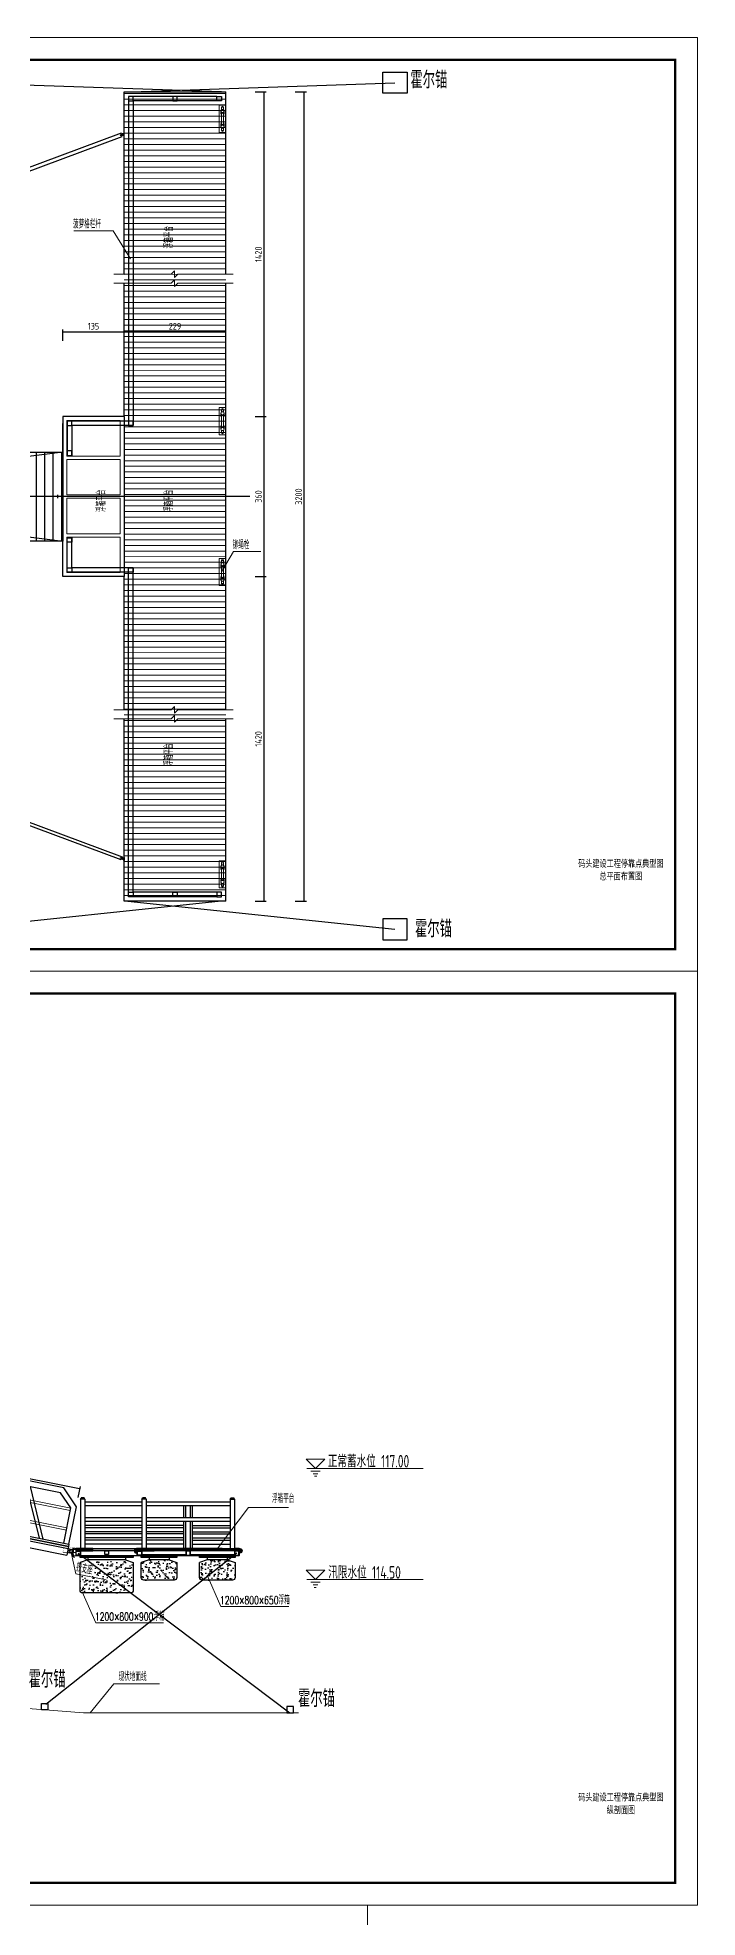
# Model space of a CAD drawing. Header units: inches. Extents: x 23 to 68, y 10 to 115.
# Drawn here: x 52.99 to 67.84, y 72.73 to 115.01 of the extents above; entities that cross this region are included whole.
import ezdxf
from ezdxf.enums import TextEntityAlignment as Align

# ---------------------------------------------------------------- set-up
doc = ezdxf.new("R2010")
doc.units = ezdxf.units.IN
doc.header["$LTSCALE"] = 1000
doc.header["$MEASUREMENT"] = 0
for name, pattern in [('ACAD_ISO03W100', [30, 12, -18]), ('CENTER', [50.8, 31.75, -6.35, 6.35, -6.35]), ('DASH', [0.35, 0.25, -0.1]), ('DOTE', [2.42, 2, -0.2, 0.02, -0.2]), ('X5', [3, 2, -1])]:
    doc.linetypes.add(name, pattern=pattern)
for name, color, linetype in [('000中心线', 5, 'CENTER'), ('DOTE', 1, 'Continuous'), ('lmfx', 5, 'Continuous'), ('lmmt', 2, 'Continuous'), ('PUB_DIM', 3, 'Continuous'), ('PUB_TEXT', 7, 'Continuous'), ('W-ALUMINUM_FRAME铝架', 30, 'Continuous'), ('W-STEEL_KEEL钢龙骨', 5, 'Continuous'), ('图框', 7, 'Continuous'), ('外框', 4, 'Continuous'), ('标尺', 1, 'Continuous'), ('栏杆', 2, 'Continuous'), ('粗线', 6, 'Continuous'), ('辅助', 7, 'Continuous'), ('钢筋标注', 7, 'Continuous'), ('钢结构', 5, 'Continuous'), ('铝横梁', 220, 'Continuous'), ('铝通', 4, 'Continuous')]:
    doc.layers.add(name, color=color, linetype=linetype)
for name, color, linetype, lineweight in [('000标注', 3, 'Continuous', 18), ('000虚线', 2, 'X5', 18), ('00标注文字', 2, 'Continuous', 15), ('00粗实线', 4, 'Continuous', 30), ('00虚线', 5, 'ACAD_ISO03W100', 13), ('JZYS-01-文本层', 7, 'Continuous', 18), ('JZYS-4-细实线层2', 3, 'Continuous', 18), ('PUBTEXT', 161, 'Continuous', 0), ('图框粗线', 4, 'Continuous', 53), ('型材', 7, 'Continuous', 15), ('填充', 8, 'Continuous', 15)]:
    doc.layers.add(name, color=color, linetype=linetype, lineweight=lineweight)
doc.styles.add('3.5号仿宋', font='', dxfattribs={"width": 0.714286, "height": 0.0035})
doc.styles.get("Standard").update_dxf_attribs({"font": 'txt', "bigfont": 'gbcbig.shx'})
doc.styles.add('TSSD_Dimension', font='tssdeng.shx', dxfattribs={"width": 0.8, "bigfont": 'hztxt.shx'})
doc.styles.get('3.5号仿宋').set_extended_font_data('仿宋_GB2312')
doc.dimstyles.new('TSSD_200_1_3.5', dxfattribs={"dimscale": 0.25, "dimtxt": 0.5, "dimasz": 0.25, "dimexe": 1, "dimexo": 2.5, "dimgap": 1, "dimtad": 1, "dimdec": 0, "dimlfac": 100, "dimzin": 0, "dimdsep": 46, "dimtxsty": 'TSSD_Dimension', "dimcen": 0, "dimdle": 1, "dimclrd": 3, "dimclre": 3, "dimclrt": 7, "dimadec": 1, "dimazin": 0, "dimtfac": 1, "dimtdec": 0, "dimtix": 1, "dimtmove": 2, "dimatfit": 3, "dimfxl": 0, "dimtolj": 1, "dimtzin": 0, "dimarcsym": 0})

# ---------------------------------------------------------------- blocks, each defined once
blk = doc.blocks.new('*D23')
at = {"layer": 'Defpoints', "color": 0, "transparency": 16777216}
for p in [(37.679, 84.07), (53.942, 82.374), (53.643, 80.879)]:
    blk.add_point(p, dxfattribs=at)
at = {"layer": '辅助', "color": 3, "linetype": 'ByBlock', "lineweight": -2, "transparency": 16777216}
for p, q in [((37.938, 85.369), (37.987, 85.614)), ((53.902, 82.178), (53.951, 82.423))]:
    blk.add_line(p, q, dxfattribs=at)
at = {"layer": '辅助', "color": 3, "lineweight": -2, "transparency": 16777216}
blk.add_line((37.99, 85.563), (53.929, 82.376), dxfattribs=at)
at = {"layer": '辅助', "color": 3, "transparency": 16777216}
for points in [[(37.99, 85.565), (37.989, 85.561), (37.977, 85.565)], [(53.93, 82.378), (53.929, 82.374), (53.942, 82.374)]]:
    blk.add_solid(points, dxfattribs=at)
at = {"layer": '辅助', "color": 7, "transparency": 16777216, "insert": (45.984, 84.092), "char_height": 0.15, "attachment_point": 5, "rotation": 348.6953, "style": 'TSSD_Dimension'}
blk.add_mtext('\\A1;1628', dxfattribs=at)
blk = doc.blocks.new('*D36')
at = {"layer": 'Defpoints', "color": 0, "transparency": 16777216}
for p in [(57.224, 113.787), (58.988, 113.787), (56.079, 95.587)]:
    blk.add_point(p, dxfattribs=at)
at = {"layer": '辅助', "color": 3, "linetype": 'ByBlock', "lineweight": -2, "transparency": 16777216}
for p, q in [((58.788, 113.787), (59.038, 113.787)), ((58.788, 95.587), (59.038, 95.587))]:
    blk.add_line(p, q, dxfattribs=at)
at = {"layer": '辅助', "color": 3, "lineweight": -2, "transparency": 16777216}
blk.add_line((58.988, 95.599), (58.988, 113.774), dxfattribs=at)
at = {"layer": '辅助', "color": 3, "transparency": 16777216}
for points in [[(58.986, 113.774), (58.99, 113.774), (58.988, 113.787)], [(58.986, 95.599), (58.99, 95.599), (58.988, 95.587)]]:
    blk.add_solid(points, dxfattribs=at)
at = {"layer": '辅助', "color": 7, "transparency": 16777216, "insert": (58.863, 104.687), "char_height": 0.15, "attachment_point": 5, "rotation": 90, "style": 'TSSD_Dimension'}
blk.add_mtext('\\A1;3200', dxfattribs=at)
blk = doc.blocks.new('*D25')
at = {"layer": 'Defpoints', "color": 0, "transparency": 16777216}
for p in [(54.934, 102.887), (58.083, 102.887), (56.079, 95.587)]:
    blk.add_point(p, dxfattribs=at)
at = {"layer": '辅助', "color": 3, "linetype": 'ByBlock', "lineweight": -2, "transparency": 16777216}
for p, q in [((57.883, 102.887), (58.133, 102.887)), ((57.883, 95.587), (58.133, 95.587))]:
    blk.add_line(p, q, dxfattribs=at)
at = {"layer": '辅助', "color": 3, "lineweight": -2, "transparency": 16777216}
blk.add_line((58.083, 95.599), (58.083, 102.874), dxfattribs=at)
at = {"layer": '辅助', "color": 3, "transparency": 16777216}
for points in [[(58.081, 102.874), (58.086, 102.874), (58.083, 102.887)], [(58.081, 95.599), (58.086, 95.599), (58.083, 95.587)]]:
    blk.add_solid(points, dxfattribs=at)
at = {"layer": '辅助', "color": 7, "transparency": 16777216, "insert": (57.958, 99.237), "char_height": 0.15, "attachment_point": 5, "rotation": 90, "style": 'TSSD_Dimension'}
blk.add_mtext('\\A1;1420', dxfattribs=at)
blk = doc.blocks.new('*D26')
at = {"layer": 'Defpoints', "color": 0, "transparency": 16777216}
for p in [(54.934, 106.487), (58.083, 106.487), (54.934, 102.887)]:
    blk.add_point(p, dxfattribs=at)
at = {"layer": '辅助', "color": 3, "linetype": 'ByBlock', "lineweight": -2, "transparency": 16777216}
for p, q in [((57.883, 106.487), (58.133, 106.487)), ((57.883, 102.887), (58.133, 102.887))]:
    blk.add_line(p, q, dxfattribs=at)
at = {"layer": '辅助', "color": 3, "lineweight": -2, "transparency": 16777216}
blk.add_line((58.083, 102.899), (58.083, 106.474), dxfattribs=at)
at = {"layer": '辅助', "color": 3, "transparency": 16777216}
for points in [[(58.081, 106.474), (58.086, 106.474), (58.083, 106.487)], [(58.081, 102.899), (58.086, 102.899), (58.083, 102.887)]]:
    blk.add_solid(points, dxfattribs=at)
at = {"layer": '辅助', "color": 7, "transparency": 16777216, "insert": (57.958, 104.687), "char_height": 0.15, "attachment_point": 5, "rotation": 90, "style": 'TSSD_Dimension'}
blk.add_mtext('\\A1;360', dxfattribs=at)
blk = doc.blocks.new('*D27')
at = {"layer": 'Defpoints', "color": 0, "transparency": 16777216}
for p in [(57.224, 113.787), (58.083, 113.787), (54.934, 106.487)]:
    blk.add_point(p, dxfattribs=at)
at = {"layer": '辅助', "color": 3, "linetype": 'ByBlock', "lineweight": -2, "transparency": 16777216}
for p, q in [((57.883, 113.787), (58.133, 113.787)), ((57.883, 106.487), (58.133, 106.487))]:
    blk.add_line(p, q, dxfattribs=at)
at = {"layer": '辅助', "color": 3, "lineweight": -2, "transparency": 16777216}
blk.add_line((58.083, 106.499), (58.083, 113.774), dxfattribs=at)
at = {"layer": '辅助', "color": 3, "transparency": 16777216}
for points in [[(58.081, 113.774), (58.086, 113.774), (58.083, 113.787)], [(58.081, 106.499), (58.086, 106.499), (58.083, 106.487)]]:
    blk.add_solid(points, dxfattribs=at)
at = {"layer": '辅助', "color": 7, "transparency": 16777216, "insert": (57.958, 110.137), "char_height": 0.15, "attachment_point": 5, "rotation": 90, "style": 'TSSD_Dimension'}
blk.add_mtext('\\A1;1420', dxfattribs=at)
blk = doc.blocks.new('*D32')
at = {"layer": 'Defpoints', "color": 0, "transparency": 16777216}
for p in [(53.554, 106.487), (49.959, 105.687), (53.554, 105.687)]:
    blk.add_point(p, dxfattribs=at)
at = {"layer": '辅助', "color": 3, "linetype": 'ByBlock', "lineweight": -2, "transparency": 16777216}
for p, q in [((50.159, 106.487), (49.909, 106.487)), ((50.159, 105.687), (49.909, 105.687))]:
    blk.add_line(p, q, dxfattribs=at)
at = {"layer": '辅助', "color": 3, "lineweight": -2, "transparency": 16777216}
blk.add_line((49.959, 106.474), (49.959, 105.699), dxfattribs=at)
at = {"layer": '辅助', "color": 3, "transparency": 16777216}
for points in [[(49.957, 106.474), (49.961, 106.474), (49.959, 106.487)], [(49.957, 105.699), (49.961, 105.699), (49.959, 105.687)]]:
    blk.add_solid(points, dxfattribs=at)
at = {"layer": '辅助', "color": 7, "transparency": 16777216, "insert": (49.834, 106.087), "char_height": 0.15, "attachment_point": 5, "rotation": 90, "style": 'TSSD_Dimension'}
blk.add_mtext('\\A1;80', dxfattribs=at)
blk = doc.blocks.new('*D33')
at = {"layer": 'Defpoints', "color": 0, "transparency": 16777216}
for p in [(49.959, 103.687), (53.554, 103.687), (53.554, 102.887)]:
    blk.add_point(p, dxfattribs=at)
at = {"layer": '辅助', "color": 3, "linetype": 'ByBlock', "lineweight": -2, "transparency": 16777216}
for p, q in [((50.159, 103.687), (49.909, 103.687)), ((50.159, 102.887), (49.909, 102.887))]:
    blk.add_line(p, q, dxfattribs=at)
at = {"layer": '辅助', "color": 3, "lineweight": -2, "transparency": 16777216}
blk.add_line((49.959, 102.899), (49.959, 103.674), dxfattribs=at)
at = {"layer": '辅助', "color": 3, "transparency": 16777216}
for points in [[(49.957, 103.674), (49.961, 103.674), (49.959, 103.687)], [(49.957, 102.899), (49.961, 102.899), (49.959, 102.887)]]:
    blk.add_solid(points, dxfattribs=at)
at = {"layer": '辅助', "color": 7, "transparency": 16777216, "insert": (49.834, 103.287), "char_height": 0.15, "attachment_point": 5, "rotation": 90, "style": 'TSSD_Dimension'}
blk.add_mtext('\\A1;80', dxfattribs=at)
blk = doc.blocks.new('*D34')
at = {"layer": 'Defpoints', "color": 0, "transparency": 16777216}
for p in [(54.934, 108.393), (53.554, 106.487), (54.934, 106.487)]:
    blk.add_point(p, dxfattribs=at)
at = {"layer": '辅助', "color": 3, "linetype": 'ByBlock', "lineweight": -2, "transparency": 16777216}
for p, q in [((53.554, 108.193), (53.554, 108.443)), ((54.934, 108.193), (54.934, 108.443))]:
    blk.add_line(p, q, dxfattribs=at)
at = {"layer": '辅助', "color": 3, "lineweight": -2, "transparency": 16777216}
blk.add_line((53.567, 108.393), (54.922, 108.393), dxfattribs=at)
at = {"layer": '辅助', "color": 3, "transparency": 16777216}
for points in [[(53.567, 108.395), (53.567, 108.391), (53.554, 108.393)], [(54.922, 108.395), (54.922, 108.391), (54.934, 108.393)]]:
    blk.add_solid(points, dxfattribs=at)
at = {"layer": '辅助', "color": 7, "transparency": 16777216, "insert": (54.244, 108.518), "char_height": 0.15, "attachment_point": 5, "style": 'TSSD_Dimension'}
blk.add_mtext('\\A1;135', dxfattribs=at)
blk = doc.blocks.new('*D35')
at = {"layer": 'Defpoints', "color": 0, "transparency": 16777216}
for p in [(57.224, 108.393), (54.934, 106.487), (57.224, 104.687)]:
    blk.add_point(p, dxfattribs=at)
at = {"layer": '辅助', "color": 3, "linetype": 'ByBlock', "lineweight": -2, "transparency": 16777216}
for p, q in [((54.934, 108.193), (54.934, 108.443)), ((57.224, 108.193), (57.224, 108.443))]:
    blk.add_line(p, q, dxfattribs=at)
at = {"layer": '辅助', "color": 3, "lineweight": -2, "transparency": 16777216}
blk.add_line((54.947, 108.393), (57.212, 108.393), dxfattribs=at)
at = {"layer": '辅助', "color": 3, "transparency": 16777216}
for points in [[(54.947, 108.395), (54.947, 108.391), (54.934, 108.393)], [(57.212, 108.395), (57.212, 108.391), (57.224, 108.393)]]:
    blk.add_solid(points, dxfattribs=at)
at = {"layer": '辅助', "color": 7, "transparency": 16777216, "insert": (56.079, 108.518), "char_height": 0.15, "attachment_point": 5, "style": 'TSSD_Dimension'}
blk.add_mtext('\\A1;229', dxfattribs=at)
blk = doc.blocks.new('游艇码头系船柱')
at = {"layer": '00标注文字', "color": 2}
for p, q in [((0.04, 0.1), (0.045, 0.1)), ((0.04, 0.05), (0.045, 0.05)), ((0.045, 0.1), (0.045, 0.05)), ((0.045, 0.095), (0.096, 0.095)), ((0.045, 0.055), (0.096, 0.055)), ((0.15, 0.11), (0.19, 0.11)), ((0.15, 0.04), (0.19, 0.04)), ((0.43, 0.095), (0.18, 0.095)), ((0.43, 0.055), (0.18, 0.055)), ((0.46, 0.11), (0.42, 0.11)), ((0.46, 0.04), (0.42, 0.04)), ((0.565, 0.095), (0.514, 0.095)), ((0.565, 0.055), (0.514, 0.055)), ((0.57, 0.1), (0.565, 0.1)), ((0.565, 0.1), (0.565, 0.05)), ((0.57, 0.05), (0.565, 0.05))]:
    blk.add_line(p, q, dxfattribs=at)
blk.add_lwpolyline([(0, 0.15), (0.61, 0.15), (0.61, 0), (0, 0)], close=True, dxfattribs=at)
for centre in [(0.13, 0.075), (0.48, 0.075)]:
    blk.add_circle(centre, 0.04, dxfattribs=at)
at = {"layer": '00标注文字', "color": 8}
for centre in [(0.13, 0.075), (0.48, 0.075)]:
    blk.add_circle(centre, 0.035, dxfattribs=at)
at = {"layer": '00标注文字', "color": 2}
for centre, radius, start, end in [((0.046, 0.075), 0.0256, 102.6804, 257.3196), ((0.151, 0.075), 0.035, 325.1501, 34.8499), ((0.19, 0.075), 0.035, 34.8499, 90), ((0.19, 0.075), 0.035, 270, 325.1501), ((0.42, 0.075), 0.035, 90, 145.1501), ((0.42, 0.075), 0.035, 214.8499, 270), ((0.459, 0.075), 0.035, 145.1501, 214.8499), ((0.564, 0.075), 0.0256, 282.6804, 77.3196)]:
    blk.add_arc(centre, radius, start, end, dxfattribs=at)
blk = doc.blocks.new('fxlm')
at = {"layer": '标尺'}
h = blk.add_hatch(dxfattribs=at)
h.set_pattern_fill('AR-SAND', color=251, scale=3)
h.set_pattern_definition([(37.5, (-492.61, 4373.36), (-4.8000939, 146.8239712), [0, -115.824, 0, -129.54, 0, -123.825]), (7.5, (-492.6, 4373.36), (134.856985, 215.04753), [0, -62.484, 0, -104.394, 0, -40.005]), (327.5, (-586.33, 4373.36), (237.297711, 0.4311554), [0, -38.1, 0, -137.16, 0, -179.07]), (317.5, (-586.33, 4373.36), (229.0669357, 66.878797), [0, -19.05, 0, -89.916, 0, -102.87])])
h.paths.add_polyline_path([(7362395, 3819266, 0.414214), (7362335, 3819326), (7361995, 3819326), (7361938, 3819151), (7361938, 3818701), (7361995, 3818526), (7362335, 3818526, 0.414214), (7362395, 3818586)])
at = {"layer": '栏杆', "color": 5}
for p, q in [((7361883, 3819326), (7361845, 3819326)), ((7361845, 3819326), (7361845, 3818526)), ((7361883, 3818526), (7361883, 3819326)), ((7361883, 3819151), (7361938, 3819151)), ((7361938, 3819151), (7361995, 3819326)), ((7361938, 3818701), (7361938, 3819151)), ((7362335, 3819326), (7361995, 3819326)), ((7362395, 3818586), (7362395, 3819266)), ((7361883, 3818701), (7361938, 3818701)), ((7361938, 3818701), (7361995, 3818526)), ((7361845, 3818526), (7361883, 3818526)), ((7361995, 3818526), (7362335, 3818526))]:
    blk.add_line(p, q, dxfattribs=at)
for centre, start, end in [((7362335, 3819266), 0, 90), ((7362335, 3818586), 270, 0)]:
    blk.add_arc(centre, 60, start, end, dxfattribs=at)
blk = doc.blocks.new('12')
at = {"layer": '标尺'}
h = blk.add_hatch(dxfattribs=at)
h.set_pattern_fill('AR-SAND', color=251, scale=3)
h.set_pattern_definition([(37.5, (1537.07, -550), (-4.8000939, 146.8239712), [0, -115.824, 0, -129.54, 0, -123.825]), (7.5, (1537.07, -550), (134.856985, 215.04753), [0, -62.484, 0, -104.394, 0, -40.005]), (327.5, (1443.35, -550), (237.297711, 0.4311554), [0, -38.1, 0, -137.16, 0, -179.07]), (317.5, (1443.35, -550), (229.0669357, 66.878797), [0, -19.05, 0, -89.916, 0, -102.87])])
edge = h.paths.add_edge_path()
edge.add_line((7325459, 3801329), (7326539, 3801329))
edge.add_arc((7326539, 3801389), 60, 270, 360)
edge.add_line((7326599, 3801389), (7326599, 3802014))
edge.add_line((7326599, 3802014), (7326424, 3802071))
edge.add_line((7326424, 3802071), (7325574, 3802071))
edge.add_line((7325574, 3802071), (7325399, 3802014))
edge.add_line((7325399, 3802014), (7325399, 3801389))
edge.add_arc((7325459, 3801389), 60, 180, 270)
at = {"layer": '栏杆', "color": 5}
for p, q in [((7325399, 3802164), (7325399, 3802126)), ((7326599, 3802164), (7325399, 3802164)), ((7325399, 3802126), (7326599, 3802126)), ((7325574, 3802126), (7325574, 3802071)), ((7326424, 3802126), (7326424, 3802071)), ((7326599, 3802126), (7326599, 3802164)), ((7325574, 3802071), (7325399, 3802014)), ((7325399, 3802014), (7325399, 3801389)), ((7325574, 3802071), (7326424, 3802071)), ((7326424, 3802071), (7326599, 3802014)), ((7326599, 3801389), (7326599, 3802014)), ((7325459, 3801329), (7326539, 3801329))]:
    blk.add_line(p, q, dxfattribs=at)
for centre, start, end in [((7325459, 3801389), 180, 270), ((7326539, 3801389), 270, 0)]:
    blk.add_arc(centre, 60, start, end, dxfattribs=at)
blk = doc.blocks.new('x')
at = {"layer": 'lmfx', "color": 7}
blk.add_lwpolyline([(7362307, 3813659), (7362287, 3813659), (7362287, 3813559), (7362445, 3813559), (7362445, 3813609), (7362441, 3813609), (7362441, 3813563), (7362291, 3813563), (7362291, 3813655), (7362307, 3813655), (7362307, 3813659)], close=True, dxfattribs=at)
at = {"layer": '栏杆', "color": 7}
for p, q in [((7362287, 3813559), (7362287, 3813547)), ((7362287, 3813547), (7362297, 3813547)), ((7362289, 3813557), (7362289, 3813549)), ((7362289, 3813557), (7362389, 3813557)), ((7362297, 3813549), (7362289, 3813549)), ((7362297, 3813547), (7362297, 3813549)), ((7362381, 3813547), (7362381, 3813549)), ((7362381, 3813549), (7362389, 3813549)), ((7362391, 3813547), (7362381, 3813547)), ((7362391, 3813559), (7362391, 3813547))]:
    blk.add_line(p, q, dxfattribs=at)
at = {"layer": '钢结构', "color": 7}
blk.add_line((7362389, 3813549), (7362389, 3813557), dxfattribs=at)
blk = doc.blocks.new('d')
at = {"layer": '钢结构', "color": 5}
for p, q in [((3001302, 1589187), (3001312, 1589187)), ((3001302, 1589182), (3001312, 1589182)), ((3001302, 1589182), (3001302, 1589174)), ((3001302, 1589174), (3001327, 1589174)), ((3001311, 1589195), (3001393, 1589195)), ((3001312, 1589182), (3001312, 1589187)), ((3001327, 1589195), (3001327, 1589220)), ((3001327, 1589187), (3001377, 1589187)), ((3001327, 1589182), (3001327, 1589187)), ((3001327, 1589182), (3001327, 1589182)), ((3001327, 1589182), (3001327, 1589174)), ((3001335, 1589195), (3001335, 1589225)), ((3001348, 1589228), (3001348, 1589195)), ((3001356, 1589228), (3001356, 1589195)), ((3001369, 1589195), (3001369, 1589225)), ((3001377, 1589195), (3001377, 1589220)), ((3001377, 1589182), (3001377, 1589187)), ((3001377, 1589182), (3001377, 1589182)), ((3001377, 1589182), (3001377, 1589174)), ((3001377, 1589174), (3001402, 1589174)), ((3001392, 1589187), (3001402, 1589187)), ((3001392, 1589182), (3001392, 1589187)), ((3001392, 1589182), (3001402, 1589182)), ((3001402, 1589174), (3001402, 1589182))]:
    blk.add_line(p, q, dxfattribs=at)
for radius, start, end in [(50, 0, 180), (42, 10.9806, 169.0194)]:
    blk.add_arc((3001352, 1589187), radius, start, end, dxfattribs=at)
blk = doc.blocks.new('铝合金包边')
at = {"layer": 'W-ALUMINUM_FRAME铝架', "linetype": 'ByBlock', "ltscale": 0.5}
for p, q in [((46.042, 10.523), (46.042, 10.507)), ((46.071, 10.506), (46.043, 10.506))]:
    blk.add_line(p, q, dxfattribs=at)
for points in [[(46.019, 10.321), (46.019, 10.343, 0.414214), (46.017, 10.345), (46.002, 10.345, -0.414214), (46, 10.347), (46, 10.351, -0.2424), (46.002, 10.357), (46.004, 10.357, -0.414214), (46.004, 10.357), (46.004, 10.35, 0.414214), (46.005, 10.349), (46.018, 10.349, 0.414214), (46.019, 10.35), (46.019, 10.378, 0.414214), (46.018, 10.379), (46.005, 10.379, 0.414214), (46.004, 10.378), (46.004, 10.371, -0.414214), (46.004, 10.371), (46.002, 10.371, -0.414214), (46, 10.373), (46, 10.384), (46, 10.398, -0.198912), (46, 10.398), (46, 10.398, 0.414214), (46, 10.399), (46, 10.399, -0.198912), (46, 10.399), (46, 10.418, -0.313684), (46.007, 10.427, -0.403535), (46.008, 10.426), (46.009, 10.419, 0.362489), (46.01, 10.418), (46.017, 10.418, 0.414214), (46.019, 10.42), (46.019, 10.463, -0.198912), (46.019, 10.463), (46.019, 10.464, 0.414214), (46.019, 10.464), (46.019, 10.464, -0.198912), (46.019, 10.464), (46.019, 10.507, 0.414214), (46.017, 10.509), (46.01, 10.509, 0.362489), (46.009, 10.508), (46.008, 10.501, -0.362489), (46.007, 10.5, -0.326255), (46, 10.51), (46, 10.511, -0.414214), (46.02, 10.531), (46.025, 10.531)], [(46.022, 10.531), (46.025, 10.531, -0.198912), (46.025, 10.531), (46.025, 10.531, 0.414214), (46.025, 10.531), (46.026, 10.531, -0.198912), (46.026, 10.531), (46.027, 10.531, -0.198912), (46.027, 10.531), (46.027, 10.531, 0.414214), (46.027, 10.531), (46.028, 10.531, -0.198912), (46.028, 10.531), (46.029, 10.531, -0.198912), (46.029, 10.531), (46.029, 10.531, 0.414214), (46.029, 10.531), (46.03, 10.531, -0.198912), (46.03, 10.531), (46.031, 10.531, -0.198912), (46.031, 10.531), (46.031, 10.531, 0.414214), (46.031, 10.531), (46.032, 10.531, -0.198912), (46.032, 10.531), (46.033, 10.531, -0.198912), (46.033, 10.531), (46.033, 10.531, 0.414214), (46.033, 10.531), (46.034, 10.531, -0.198912), (46.034, 10.531), (46.035, 10.531, -0.198912), (46.035, 10.531), (46.035, 10.531, 0.414214), (46.035, 10.531), (46.036, 10.531, -0.198912), (46.036, 10.531), (46.037, 10.531, -0.198912), (46.037, 10.531), (46.037, 10.531, 0.414214), (46.037, 10.531), (46.038, 10.531, -0.198912), (46.038, 10.531), (46.039, 10.531, -0.198912), (46.039, 10.531), (46.039, 10.531, 0.414214), (46.039, 10.531), (46.04, 10.531, -0.198912), (46.04, 10.531), (46.042, 10.531), (46.045, 10.531, -0.2424), (46.05, 10.529), (46.05, 10.524)], [(46.043, 10.524), (46.05, 10.524, 0.415615), (46.05, 10.524)]]:
    blk.add_lwpolyline(points, format="xyb", dxfattribs=at)
at = {"layer": 'W-ALUMINUM_FRAME铝架', "linetype": 'ByBlock', "lineweight": 20, "ltscale": 0.5}
for points in [[(46.083, 10.425), (46.083, 10.352, -0.414214), (46.08, 10.349), (46.025, 10.349, -0.414214), (46.022, 10.352), (46.022, 10.379, 0.414214), (46.019, 10.382), (46.006, 10.382, -0.414214), (46.003, 10.385), (46.003, 10.411, -0.414214), (46.006, 10.414), (46.019, 10.414, 0.414214), (46.022, 10.417), (46.022, 10.426, -0.414214), (46.024, 10.428), (46.08, 10.428, -0.414214)], [(46.039, 10.524, 0.414214), (46.036, 10.527), (46.02, 10.527), (46.02, 10.527, 0.397093), (46.004, 10.512), (46.004, 10.512), (46.022, 10.512), (46.022, 10.508, 0.413909), (46.024, 10.506), (46.037, 10.506, 0.414518), (46.039, 10.508)]]:
    blk.add_lwpolyline(points, format="xyb", close=True, dxfattribs=at)
at = {"layer": 'W-ALUMINUM_FRAME铝架', "lineweight": 5}
blk.add_lwpolyline([(46.019, 10.321, 0.414214), (46.031, 10.309), (46.048, 10.309), (46.057, 10.309, 0.414214), (46.058, 10.31), (46.058, 10.311, 0.414214), (46.057, 10.312), (46.031, 10.312, -0.414214), (46.022, 10.321), (46.022, 10.343, -0.414214), (46.024, 10.345), (46.099, 10.345, 0.414214), (46.1, 10.346), (46.1, 10.347, 0.414214), (46.099, 10.348), (46.087, 10.348, -2.414214), (46.087, 10.349), (46.087, 10.398, 0.198912), (46.087, 10.398), (46.087, 10.398, -0.414214), (46.087, 10.399), (46.087, 10.399, 0.198912), (46.087, 10.399), (46.087, 10.463), (46.087, 10.463, 0.198912), (46.087, 10.463), (46.087, 10.464, -0.414214), (46.087, 10.464), (46.087, 10.464, 0.198912), (46.087, 10.464), (46.087, 10.502, 0.414214), (46.086, 10.503), (46.077, 10.503, -0.414214), (46.076, 10.504), (46.076, 10.527, -0.414214), (46.077, 10.528), (46.1, 10.528, 0.414214), (46.1, 10.528), (46.1, 10.529, 0.165289), (46.091, 10.531)], format="xyb", dxfattribs=at)
blk.add_lwpolyline([(46.072, 10.502, 0.356394), (46.075, 10.499), (46.08, 10.499, -0.414214), (46.083, 10.496), (46.083, 10.434, -0.414214), (46.08, 10.431), (46.024, 10.431, -0.414214), (46.022, 10.433), (46.022, 10.5, -0.414214), (46.025, 10.503), (46.071, 10.503, -0.356394)], format="xyb", close=True, dxfattribs=at)
at = {"layer": 'W-ALUMINUM_FRAME铝架', "linetype": 'ByBlock', "lineweight": 0, "ltscale": 0.5}
blk.add_lwpolyline([(46.093, 10.531), (46.09, 10.531, 0.198912), (46.09, 10.531), (46.09, 10.531, -0.414214), (46.089, 10.531), (46.089, 10.531, 0.198912), (46.089, 10.531), (46.088, 10.531, 0.198912), (46.088, 10.531), (46.088, 10.531, -0.414214), (46.087, 10.531), (46.087, 10.531, 0.198912), (46.087, 10.531), (46.086, 10.531, 0.198912), (46.086, 10.531), (46.086, 10.531, -0.414214), (46.085, 10.531), (46.085, 10.531, 0.198912), (46.085, 10.531), (46.084, 10.531, 0.198912), (46.084, 10.531), (46.084, 10.531, -0.414214), (46.083, 10.531), (46.083, 10.531, 0.198912), (46.083, 10.531), (46.082, 10.531, 0.198912), (46.082, 10.531), (46.082, 10.531, -0.414214), (46.081, 10.531), (46.081, 10.531, 0.198912), (46.081, 10.531), (46.08, 10.531, 0.198912), (46.08, 10.531), (46.08, 10.531, -0.414214), (46.079, 10.531), (46.079, 10.531, 0.198912), (46.079, 10.531), (46.078, 10.531, 0.198912), (46.078, 10.531), (46.078, 10.531, -0.414214), (46.077, 10.531), (46.077, 10.531, 0.198912), (46.077, 10.531), (46.076, 10.531, 0.198912), (46.076, 10.531), (46.076, 10.531, -0.414214), (46.075, 10.531), (46.075, 10.531, 0.198912), (46.075, 10.531), (46.07, 10.531, 0.2424), (46.064, 10.529), (46.064, 10.524, 0.414214), (46.065, 10.524), (46.071, 10.524, -0.414214), (46.072, 10.523), (46.072, 10.507)], format="xyb", dxfattribs=at)
at = {"layer": 'W-ALUMINUM_FRAME铝架', "linetype": 'ByBlock', "ltscale": 0.5}
blk.add_arc((46.043, 10.523), 0.001, 90, 180, dxfattribs=at)
blk = doc.blocks.new('连接')
at = {"layer": 'W-STEEL_KEEL钢龙骨'}
blk.add_lwpolyline([(503899, 498604), (503899, 498534), (503959, 498534), (503959, 498604)], dxfattribs=at)
blk.add_circle((503929, 498604), 5, dxfattribs=at)
blk.add_arc((503929, 498604), 30, 0, 180, dxfattribs=at)
blk = doc.blocks.new('M24_90')
at = {"layer": 'PUB_DIM'}
for p, q in [((-11, 11), (-14, 10)), ((-11, 11), (-7, 10)), ((-11, 11), (11, 11)), ((-7, 10), (0, 11)), ((-7, 10), (-7, 0)), ((0, 11), (7, 10)), ((11, 11), (7, 10)), ((7, 10), (7, 0)), ((11, 11), (14, 10)), ((-11, -74), (-14, -73)), ((-11, -74), (-7, -73)), ((-11, -74), (11, -74)), ((-7, -73), (-7, -58)), ((-7, -73), (0, -74)), ((0, -74), (7, -73)), ((7, -73), (7, -58)), ((11, -74), (7, -73)), ((11, -74), (14, -73))]:
    blk.add_line(p, q, dxfattribs=at)
for points in [[(-14, 10), (14, 10), (14, 0), (-14, 0)], [(-8, 0), (8, 0), (8, -77), (-8, -77)], [(-15, -52), (15, -52), (15, -55), (-15, -55)], [(-14, -73), (14, -73), (14, -58), (-14, -58)]]:
    blk.add_lwpolyline(points, close=True, dxfattribs=at)
blk = doc.blocks.new('weffweferf')
blk.add_lwpolyline([(35.604, 103.767), (54.892, 96.587), (54.87, 96.515), (35.582, 103.695)], close=True)
at = {"layer": 'DOTE', "linetype": 'DOTE', "ltscale": 0.02}
blk.add_line((54.903, 96.554), (54.903, 96.514), dxfattribs=at)
at = {"layer": 'PUB_DIM'}
for p, q in [((54.894, 96.557), (54.889, 96.54)), ((54.925, 96.528), (54.889, 96.54)), ((54.927, 96.534), (54.89, 96.545)), ((54.929, 96.54), (54.892, 96.551)), ((54.93, 96.545), (54.894, 96.557))]:
    blk.add_line(p, q, dxfattribs=at)
for points in [[(54.92, 96.536), (54.847, 96.559), (54.849, 96.564), (54.922, 96.541)], [(54.933, 96.571), (54.933, 96.502), (54.928, 96.502), (54.928, 96.571)]]:
    blk.add_lwpolyline(points, close=True, dxfattribs=at)
at = {"layer": 'PUB_DIM', "xscale": 0.00034578227118466, "yscale": 0.00034578227118466, "zscale": 0.00034578227118466, "rotation": 342.828617909769}
blk.add_blockref('M24_90', (54.907, 96.553), dxfattribs=at)

msp = doc.modelspace()

# ---------------------------------------------------------------- hatches: boundary and pattern name
h = msp.add_hatch()
h.set_pattern_fill('LINE', color=256, scale=0.2, angle=90)
h.set_pattern_definition([(90, (0, 0), (-0.1905, 1e-17), [])])
h.paths.add_polyline_path([(37.742, 105.687), (53.554, 105.687), (53.554, 103.687), (37.742, 103.687)])
at = {"layer": 'lmmt'}
h = msp.add_hatch(dxfattribs=at)
h.set_pattern_fill('BRASS', color=251, scale=0.004)
h.set_pattern_definition([(360, (-3768.08754, 7440.65496), (6e-18, 0.0254), []), (360, (-3768.08754, 7440.66766), (6e-18, 0.0254), [0.0127, -0.00635])])
h.paths.add_polyline_path([(53.851, 81.025), (53.851, 80.975), (54.231, 80.975), (54.231, 81.025)])
h = msp.add_hatch(dxfattribs=at)
h.set_pattern_fill('BRASS', color=251, scale=0.004)
h.set_pattern_definition([(360, (-3768.37851, 7440.65496), (6e-18, 0.0254), []), (360, (-3768.37851, 7440.66766), (6e-18, 0.0254), [0.0127, -0.00635])])
edge = h.paths.add_edge_path()
edge.add_line((55.227, 81.025), (55.227, 80.975))
edge.add_line((55.227, 80.975), (54.189, 80.975))
edge.add_line((53.941, 80.975), (53.941, 81.025))
edge.add_line((53.941, 81.025), (56.142, 81.025))
h = msp.add_hatch(dxfattribs=at)
h.set_pattern_fill('BRASS', color=251, scale=0.004)
h.set_pattern_definition([(360, (-3766.70754, 7440.65496), (6e-18, 0.0254), []), (360, (-3766.70754, 7440.66766), (6e-18, 0.0254), [0.0127, -0.00635])])
h.paths.add_polyline_path([(55.231, 81.025), (55.231, 80.975), (55.611, 80.975), (55.611, 81.025)])
h = msp.add_hatch(dxfattribs=at)
h.set_pattern_fill('BRASS', color=251, scale=0.004)
h.set_pattern_definition([(360, (-3766.99851, 7440.65496), (6e-18, 0.0254), []), (360, (-3766.99851, 7440.66766), (6e-18, 0.0254), [0.0127, -0.00635])])
edge = h.paths.add_edge_path()
edge.add_line((57.522, 81.025), (57.522, 80.975))
edge.add_line((57.522, 80.975), (55.569, 80.975))
edge.add_line((55.611, 80.975), (55.611, 81.025))
edge.add_line((55.611, 81.025), (57.522, 81.025))
h = msp.add_hatch(dxfattribs=at)
h.set_pattern_fill('BRASS', color=251, scale=0.004)
h.set_pattern_definition([(360, (-3767.37754, 7440.65496), (6e-18, 0.0254), []), (360, (-3767.37754, 7440.66766), (6e-18, 0.0254), [0.0127, -0.00635])])
h.paths.add_polyline_path([(57.521, 81.025), (57.521, 80.975), (57.141, 80.975), (57.141, 81.025)])
at = {"layer": '填充'}
h = msp.add_hatch(dxfattribs=at)
h.set_pattern_fill('ANSI31', color=256, scale=0.04, angle=315)
h.set_pattern_definition([(0, (-636889.17598, -3367983.01987), (3e-17, 0.127), [])])
h.paths.add_polyline_path([(57.004, 102.247), (56.284, 102.247), (56.284, 102.247), (57.004, 102.247)], flags=16)
h.paths.add_polyline_path([(57.004, 97.327), (57.004, 97.327), (56.284, 97.327), (56.284, 97.327)], flags=16)
h.paths.add_polyline_path([(57.004, 111.327), (56.284, 111.327), (56.284, 111.327), (57.004, 111.327)], flags=16)
h.paths.add_polyline_path([(57.224, 113.787), (54.934, 113.787), (54.934, 95.587), (57.224, 95.587)])
at = {"layer": '栏杆'}
h = msp.add_hatch(dxfattribs=at)
h.set_pattern_fill('ANSI31', color=251, scale=5, angle=-11.3056)
h.set_pattern_definition([(33.694, (11.016, 92.508), (-8.807, 13.208), [])])
h.paths.add_polyline_path([(53.682, 81.075), (37.718, 84.266), (37.728, 84.315), (53.692, 81.124)])

# ---------------------------------------------------------------- linework, layer by layer
at = {"linetype": 'Continuous', "lineweight": 18, "const_width": 0.05}
for points in [[(24.541, 114.51), (67.341, 114.51), (67.341, 94.51), (24.541, 94.51)], [(24.541, 93.51), (67.341, 93.51), (67.341, 73.51), (24.541, 73.51)]]:
    msp.add_lwpolyline(points, close=True, dxfattribs=at)
for points in [[(60.755, 114.231), (61.305, 114.231), (61.305, 113.759), (60.755, 113.759)], [(35.604, 105.606), (54.892, 112.786), (54.87, 112.858), (35.582, 105.679)], [(60.755, 94.718), (61.305, 94.718), (61.305, 95.191), (60.755, 95.191)], [(53.22, 77.399), (53.072, 77.399), (53.072, 77.539), (53.22, 77.539)], [(58.6, 77.33), (58.748, 77.33), (58.748, 77.471), (58.6, 77.471)]]:
    msp.add_lwpolyline(points, close=True)
for points in [[(57.127, 113.787), (51.129, 113.995)], [(55.101, 113.787), (61.03, 113.995)], [(57.122, 95.587), (51.129, 94.955)], [(55.014, 95.587), (61.03, 94.955)], [(57.471, 80.925), (53.169, 77.522)], [(53.901, 80.925), (58.665, 77.33)]]:
    msp.add_lwpolyline(points)
at = {"color": 3, "flags": 128}
for points in [[(57.024, 113.686), (55.034, 113.686), (55.034, 106.386), (53.654, 106.386), (53.654, 105.613)], [(57.024, 113.586), (55.134, 113.586), (55.134, 106.286), (53.754, 106.286), (53.754, 105.613)], [(57.024, 95.688), (55.034, 95.688), (55.034, 102.987), (53.654, 102.987), (53.654, 103.76)], [(57.024, 95.788), (55.134, 95.788), (55.134, 103.087), (53.754, 103.087), (53.754, 103.76)]]:
    msp.add_lwpolyline(points, dxfattribs=at)
at = {"color": 3}
for points in [[(55.034, 113.586), (55.134, 113.586), (55.134, 113.686), (55.034, 113.686)], [(56.029, 113.586), (56.129, 113.586), (56.129, 113.686), (56.029, 113.686)], [(57.124, 113.586), (57.024, 113.586), (57.024, 113.686), (57.124, 113.686)], [(53.654, 106.286), (53.754, 106.286), (53.754, 106.386), (53.654, 106.386)], [(55.034, 106.286), (55.134, 106.286), (55.134, 106.386), (55.034, 106.386)], [(53.654, 105.613), (53.754, 105.613), (53.754, 105.713), (53.654, 105.713)], [(53.654, 103.76), (53.754, 103.76), (53.754, 103.66), (53.654, 103.66)], [(53.654, 103.087), (53.754, 103.087), (53.754, 102.987), (53.654, 102.987)], [(55.034, 103.087), (55.134, 103.087), (55.134, 102.987), (55.034, 102.987)], [(55.034, 95.788), (55.134, 95.788), (55.134, 95.688), (55.034, 95.688)], [(56.029, 95.788), (56.129, 95.788), (56.129, 95.688), (56.029, 95.688)], [(57.124, 95.788), (57.024, 95.788), (57.024, 95.688), (57.124, 95.688)]]:
    msp.add_lwpolyline(points, close=True, dxfattribs=at)
at = {"color": 8, "flags": 128}
msp.add_lwpolyline([(54.934, 106.487), (54.934, 102.887)], dxfattribs=at)
at = {"color": 2}
msp.add_lwpolyline([(37.742, 105.687), (53.554, 105.687), (53.554, 103.687), (37.742, 103.687)], close=True, dxfattribs=at)
for points in [[(53.554, 105.687), (37.742, 103.687)], [(37.742, 105.687), (53.554, 103.687)]]:
    msp.add_lwpolyline(points, dxfattribs=at)
at = {"color": 1}
msp.add_lwpolyline([(53.554, 105.613), (53.554, 103.76)], dxfattribs=at)
at = {"const_width": 0.003}
msp.add_lwpolyline([(53.672, 81.026, -0.213501), (53.922, 81.025)], format="xyb", dxfattribs=at)
at = {"layer": '000中心线', "ltscale": 0.02, "flags": 128}
msp.add_lwpolyline([(57.767, 104.687), (37.442, 104.687)], dxfattribs=at)
at = {"layer": '000标注', "color": 4, "flags": 128}
for points in [[(57.387, 109.687), (57.387, 109.687), (56.146, 109.687), (56.071, 109.612), (56.071, 109.762), (55.996, 109.687), (54.701, 109.687), (54.701, 109.687)], [(57.387, 109.487), (57.387, 109.487), (56.146, 109.487), (56.071, 109.412), (56.071, 109.562), (55.996, 109.487), (54.701, 109.487), (54.701, 109.487)], [(57.387, 99.887), (57.387, 99.887), (56.146, 99.887), (56.071, 99.812), (56.071, 99.962), (55.996, 99.887), (54.701, 99.887), (54.701, 99.887)], [(57.387, 99.687), (57.387, 99.687), (56.146, 99.687), (56.071, 99.612), (56.071, 99.762), (55.996, 99.687), (54.701, 99.687), (54.701, 99.687)]]:
    msp.add_lwpolyline(points, dxfattribs=at)
at = {"layer": '000虚线', "ltscale": 0.2}
msp.add_lwpolyline([(25.942, 88.23), (27.942, 87.991), (29.369, 87.319), (33.808, 85.358), (35.649, 84.865), (40.869, 82.751), (47.618, 79.459), (49.972, 78.074), (51.532, 77.523), (54.02, 77.33), (58.861, 77.33)], dxfattribs=at)
at = {"layer": '00标注文字'}
for points in [[(55.081, 110.036), (54.689, 110.667), (53.801, 110.667)], [(57.129, 102.992), (57.395, 103.451), (58.011, 103.451)], [(57.038, 81.025), (57.733, 81.952), (58.633, 81.952)], [(53.744, 80.938), (53.844, 80.461), (54.528, 80.324)], [(56.807, 80.425), (57.111, 79.722), (58.642, 79.722)], [(53.99, 80.056), (54.294, 79.353), (55.824, 79.353)], [(54.169, 77.33), (54.702, 77.981), (55.734, 77.981)]]:
    msp.add_lwpolyline(points, dxfattribs=at)
at = {"layer": '00粗实线', "color": 8, "lineweight": 0}
for points in [[(53.644, 105.597), (53.644, 106.397), (54.844, 106.397), (54.844, 105.597)], [(53.644, 104.723), (53.644, 105.523), (54.844, 105.523), (54.844, 104.723)], [(53.644, 104.65), (53.644, 103.85), (54.844, 103.85), (54.844, 104.65)], [(53.644, 103.777), (53.644, 102.977), (54.844, 102.977), (54.844, 103.777)]]:
    msp.add_lwpolyline(points, close=True, dxfattribs=at)
at = {"layer": '00虚线', "color": 1, "linetype": 'Continuous', "lineweight": 30, "ltscale": 0.5}
for p, q in [((54.934, 109.687), (54.934, 113.787)), ((54.934, 113.787), (57.224, 113.787)), ((54.934, 106.487), (54.934, 109.487)), ((54.934, 99.887), (54.934, 102.887)), ((54.934, 95.587), (54.934, 99.687)), ((57.224, 95.587), (54.934, 95.587))]:
    msp.add_line(p, q, dxfattribs=at)
at = {"layer": '00虚线', "color": 1, "linetype": 'Continuous', "lineweight": 30, "ltscale": 0.5, "flags": 128}
for points in [[(57.224, 109.687), (57.224, 113.787)], [(57.224, 99.887), (57.224, 109.487)], [(54.934, 106.487), (53.554, 106.487), (53.554, 105.613)], [(54.934, 102.887), (53.554, 102.887), (53.554, 103.76)], [(57.224, 95.587), (57.224, 99.687)]]:
    msp.add_lwpolyline(points, dxfattribs=at)
at = {"layer": 'DOTE', "linetype": 'DOTE', "ltscale": 0.02}
msp.add_line((54.903, 112.819), (54.903, 112.859), dxfattribs=at)
at = {"layer": 'JZYS-4-细实线层2'}
for p, q in [((59.044, 82.83), (61.664, 82.83)), ((59.139, 82.771), (59.35, 82.771)), ((59.192, 82.711), (59.298, 82.711)), ((59.219, 82.652), (59.271, 82.652)), ((59.044, 80.33), (61.664, 80.33)), ((59.139, 80.271), (59.35, 80.271)), ((59.192, 80.211), (59.298, 80.211)), ((59.209, 80.152), (59.261, 80.152))]:
    msp.add_line(p, q, dxfattribs=at)
at = {"layer": 'JZYS-4-细实线层2', "flags": 128}
for points in [[(59.034, 83.041), (59.456, 83.041), (59.245, 82.83)], [(59.034, 80.541), (59.456, 80.541), (59.245, 80.33)]]:
    msp.add_lwpolyline(points, close=True, dxfattribs=at)
at = {"layer": 'lmmt', "color": 2}
for p, q in [((53.951, 82.135), (53.969, 82.165)), ((54.033, 82.165), (53.969, 82.165)), ((54.051, 82.135), (54.033, 82.165)), ((55.331, 82.135), (55.349, 82.165)), ((55.413, 82.165), (55.349, 82.165)), ((55.431, 82.135), (55.413, 82.165)), ((57.321, 82.135), (57.339, 82.165)), ((57.339, 82.165), (57.403, 82.165)), ((57.421, 82.135), (57.403, 82.165)), ((55.761, 80.975), (54.231, 80.975)), ((55.761, 80.975), (54.231, 80.975)), ((57.141, 81.025), (55.611, 81.025)), ((57.141, 80.975), (55.611, 80.975)), ((57.141, 80.975), (55.611, 80.975))]:
    msp.add_line(p, q, dxfattribs=at)
at = {"layer": 'lmmt', "color": 40}
for p, q in [((53.851, 80.865), (53.851, 80.975)), ((55.231, 80.865), (55.231, 80.975)), ((57.521, 80.865), (57.521, 80.975))]:
    msp.add_line(p, q, dxfattribs=at)
at = {"layer": 'lmmt', "color": 7}
for p, q in [((55.231, 80.865), (53.851, 80.865)), ((57.521, 80.865), (55.231, 80.865))]:
    msp.add_line(p, q, dxfattribs=at)
at = {"layer": 'lmmt', "color": 40}
for points in [[(53.851, 81.025), (53.851, 80.975), (54.231, 80.975), (54.231, 81.025)], [(55.231, 81.025), (55.231, 80.975), (55.611, 80.975), (55.611, 81.025)], [(57.521, 81.025), (57.521, 80.975), (57.141, 80.975), (57.141, 81.025)]]:
    msp.add_lwpolyline(points, close=True, dxfattribs=at)
for points in [[(54.231, 81.025), (55.227, 81.025), (55.227, 80.975), (54.231, 80.975)], [(55.611, 81.025), (57.141, 81.025), (57.141, 80.975), (55.611, 80.975)]]:
    msp.add_lwpolyline(points, dxfattribs=at)
at = {"layer": 'lmmt', "color": 7, "lineweight": 30}
msp.add_lwpolyline([(54.501, 80.975), (54.581, 80.975), (54.581, 80.895), (54.501, 80.895)], close=True, dxfattribs=at)
at = {"layer": 'PUB_DIM'}
for p, q in [((54.925, 112.845), (54.889, 112.834)), ((54.894, 112.817), (54.889, 112.834)), ((54.927, 112.84), (54.89, 112.829)), ((54.929, 112.833), (54.892, 112.822)), ((54.93, 112.828), (54.894, 112.817))]:
    msp.add_line(p, q, dxfattribs=at)
for points in [[(54.92, 112.837), (54.847, 112.815), (54.849, 112.81), (54.922, 112.832)], [(54.933, 112.802), (54.933, 112.871), (54.928, 112.871), (54.928, 112.802)]]:
    msp.add_lwpolyline(points, close=True, dxfattribs=at)
at = {"layer": 'PUBTEXT', "color": 7, "linetype": 'ByBlock', "lineweight": 0, "ltscale": 0.15, "const_width": 0.00312}
msp.add_lwpolyline([(53.652, 80.928), (53.672, 81.026), (53.574, 81.045), (53.554, 80.947)], close=True, dxfattribs=at)
at = {"layer": 'W-STEEL_KEEL钢龙骨'}
msp.add_lwpolyline([(53.778, 81), (53.778, 80.94)], dxfattribs=at)
at = {"layer": '图框', "color": 7, "linetype": 'Continuous', "lineweight": 18, "flags": 128}
for points in [[(23.291, 115.01), (67.841, 115.01), (67.841, 94.01), (23.291, 94.01)], [(23.291, 94.01), (67.841, 94.01), (67.841, 73.01), (23.291, 73.01)], [(23.291, 73.01), (60.416, 73.01), (60.416, 52.01), (23.291, 52.01)]]:
    msp.add_lwpolyline(points, close=True, dxfattribs=at)
at = {"layer": '型材'}
for points in [[(38.002, 85.076), (53.731, 81.932), (53.721, 81.883), (37.992, 85.027)], [(37.914, 84.635), (53.643, 81.491), (53.633, 81.442), (37.904, 84.586)]]:
    msp.add_lwpolyline(points, close=True, dxfattribs=at)
at = {"layer": '外框', "ltscale": 0.5}
msp.add_line((53.554, 105.613), (53.554, 106.333), dxfattribs=at)
at = {"layer": '栏杆', "color": 7}
for p, q in [((37.708, 84.217), (53.672, 81.026)), ((37.718, 84.266), (53.682, 81.075)), ((37.679, 84.07), (53.643, 80.879)), ((53.682, 81.075), (53.643, 80.879))]:
    msp.add_line(p, q, dxfattribs=at)
at = {"layer": '栏杆', "color": 2}
for p, q in [((53.951, 82.135), (53.951, 81.025)), ((54.051, 82.135), (53.951, 82.135)), ((54.051, 82.135), (54.051, 81.025)), ((54.051, 82.075), (55.331, 82.075)), ((55.331, 82.135), (55.331, 81.025)), ((55.431, 82.135), (55.331, 82.135)), ((55.431, 82.135), (55.431, 81.025)), ((55.431, 82.075), (57.321, 82.075)), ((57.321, 82.135), (57.321, 81.025)), ((57.321, 82.135), (57.421, 82.135)), ((57.421, 82.135), (57.421, 81.025)), ((54.051, 81.995), (55.331, 81.995)), ((54.051, 81.725), (55.331, 81.725)), ((54.051, 81.645), (55.331, 81.645)), ((55.431, 81.995), (57.321, 81.995)), ((55.431, 81.725), (57.321, 81.725)), ((55.431, 81.645), (57.321, 81.645)), ((56.276, 81.725), (56.276, 81.995)), ((56.276, 81.025), (56.276, 81.645)), ((56.326, 81.725), (56.326, 81.995)), ((56.326, 81.025), (56.326, 81.645)), ((56.426, 81.725), (56.426, 81.995)), ((56.426, 81.025), (56.426, 81.645)), ((56.476, 81.725), (56.476, 81.995)), ((56.476, 81.025), (56.476, 81.645)), ((55.331, 81.545), (54.051, 81.545)), ((55.331, 81.495), (54.051, 81.495)), ((55.331, 81.405), (54.051, 81.405)), ((55.331, 81.355), (54.051, 81.355)), ((55.331, 81.265), (54.051, 81.265)), ((55.331, 81.215), (54.051, 81.215)), ((56.276, 81.545), (55.431, 81.545)), ((56.276, 81.495), (55.431, 81.495)), ((56.276, 81.405), (55.431, 81.405)), ((56.276, 81.355), (55.431, 81.355)), ((56.276, 81.265), (55.431, 81.265)), ((56.276, 81.215), (55.431, 81.215)), ((56.476, 81.545), (57.321, 81.545)), ((56.476, 81.495), (57.321, 81.495)), ((56.476, 81.405), (57.321, 81.405)), ((56.476, 81.355), (57.321, 81.355)), ((56.476, 81.265), (57.321, 81.265)), ((56.476, 81.215), (57.321, 81.215)), ((55.331, 81.125), (54.051, 81.125)), ((56.276, 81.125), (55.431, 81.125)), ((56.476, 81.125), (57.321, 81.125))]:
    msp.add_line(p, q, dxfattribs=at)
at = {"layer": '栏杆', "color": 25}
msp.add_lwpolyline([(53.682, 81.075), (37.718, 84.266), (37.728, 84.315), (53.692, 81.124)], close=True, dxfattribs=at)
at = {"layer": '栏杆', "color": 7}
for points in [[(53.851, 80.875), (53.851, 80.975), (53.951, 80.975), (53.951, 80.875)], [(53.855, 80.879), (53.855, 80.971), (53.947, 80.971), (53.947, 80.879)], [(55.231, 80.875), (55.231, 80.975), (55.331, 80.975), (55.331, 80.875)], [(55.235, 80.879), (55.235, 80.971), (55.327, 80.971), (55.327, 80.879)], [(56.426, 80.875), (56.426, 80.975), (56.326, 80.975), (56.326, 80.875)], [(56.422, 80.879), (56.422, 80.971), (56.33, 80.971), (56.33, 80.879)], [(57.521, 80.875), (57.521, 80.975), (57.421, 80.975), (57.421, 80.875)], [(57.517, 80.879), (57.517, 80.971), (57.425, 80.971), (57.425, 80.879)]]:
    msp.add_lwpolyline(points, close=True, dxfattribs=at)
at = {"layer": '粗线', "linetype": 'ByBlock', "lineweight": 0, "ltscale": 2}
msp.add_line((53.647, 80.927), (53.559, 80.944), dxfattribs=at)
for points in [[(53.654, 80.938), (53.711, 80.926)], [(53.728, 81.015), (53.672, 81.026)]]:
    msp.add_lwpolyline(points, dxfattribs=at)
msp.add_circle((53.72, 80.97), 0.005, dxfattribs=at)
msp.add_arc((53.72, 80.97), 0.045, 258.6944, 78.6944, dxfattribs=at)
at = {"layer": '钢筋标注', "color": 3, "flags": 128}
msp.add_lwpolyline([(53.434, 104.723), (53.434, 104.651)], dxfattribs=at)
at = {"layer": '钢结构', "color": 7, "linetype": 'DASH', "ltscale": 10}
for p, q in [((55.331, 80.895), (56.326, 80.895)), ((56.426, 80.895), (57.421, 80.895))]:
    msp.add_line(p, q, dxfattribs=at)
at = {"layer": '铝横梁', "color": 6}
for points in [[(52.73, 82.438), (53.018, 81.258)], [(52.817, 82.42), (53.105, 81.241)]]:
    msp.add_lwpolyline(points, dxfattribs=at)
at = {"layer": '铝通', "color": 4}
for p, q in [((53.504, 82.283), (38.347, 85.313)), ((53.576, 82.391), (40.518, 85.002)), ((53.733, 81.94), (53.504, 82.283)), ((53.86, 81.965), (53.576, 82.391)), ((53.574, 81.147), (53.733, 81.94)), ((53.692, 81.124), (53.86, 81.965))]:
    msp.add_line(p, q, dxfattribs=at)

# ---------------------------------------------------------------- block references
msp.add_blockref('weffweferf', (0, 0))
at = {"xscale": 0.8950963428081042, "yscale": 0.8950963428081042, "zscale": 0.8950963428081042}
msp.add_blockref('铝合金包边', (12.599, 71.603), dxfattribs=at)
at = {"layer": '00标注文字', "rotation": 90}
for p in [(57.224, 112.877), (57.224, 102.687), (57.224, 95.887)]:
    msp.add_blockref('游艇码头系船柱', p, dxfattribs=at)
at = {"layer": '00标注文字', "xscale": -1, "rotation": 90}
msp.add_blockref('游艇码头系船柱', (57.224, 106.687), dxfattribs=at)
at = {"layer": 'lmfx', "color": 5, "xscale": -0.001, "yscale": 0.001, "zscale": 0.001, "rotation": 90}
for p in [(3874.647, 7442.71), (3875.957, 7442.71)]:
    msp.add_blockref('fxlm', p, dxfattribs=at)
at = {"layer": 'lmmt', "color": 40, "xscale": -0.001, "yscale": 0.001, "zscale": 0.001}
msp.add_blockref('12', (7380.54, -3721.299), dxfattribs=at)
at = {"layer": 'PUB_DIM', "xscale": -0.00034578227118466, "yscale": 0.00034578227118466, "zscale": 0.00034578227118466, "rotation": 197.171382090231}
msp.add_blockref('M24_90', (54.907, 112.821), dxfattribs=at)
at = {"layer": 'W-STEEL_KEEL钢龙骨', "xscale": 0.001, "yscale": 0.001, "zscale": 0.001, "rotation": 90}
msp.add_blockref('连接', (552.324, -422.958), dxfattribs=at)
at = {"layer": '钢结构', "color": 7, "yscale": 0.001, "zscale": 0.001}
for name, p, xscale, rotation in [('d', (1644.399, -2920.375), 0.001, 89.99999999999999), ('x', (-3758.332, 7443.316), 0.001, 270), ('x', (3871.084, 7443.316), -0.001, 90), ('d', (-1531.646, -2920.375), -0.001, 270)]:
    msp.add_blockref(name, p, dxfattribs=dict(at, xscale=xscale, rotation=rotation))

# ---------------------------------------------------------------- texts
at = {"layer": '00标注文字', "lineweight": 0, "width": 0.7}
for s, p in [('菠萝格栏杆', (53.783, 110.72)), ('铆绳栓', (57.376, 103.505)), ('浮箱平台', (58.263, 82.055)), ('1200×800×650浮箱', (57.092, 79.775)), ('1200×800×900浮箱', (54.275, 79.406)), ('现状地面线', (54.809, 78.049))]:
    msp.add_text(s, height=0.18, dxfattribs=at).set_placement(p)
msp.add_text('铰支座', height=0.18, rotation=348.6944, dxfattribs=at).set_placement((53.836, 80.517))
at = {"layer": 'JZYS-01-文本层', "style": 'TSSD_Dimension', "width": 0.7}
for s, p in [('正常蓄水位 117.00  ', (59.518, 82.85)), ('汛限水位 114.50  ', (59.528, 80.35))]:
    msp.add_text(s, height=0.28125, dxfattribs=at).set_placement(p)
at = {"layer": 'PUB_TEXT'}
for p in [(61.378, 113.867), (61.48, 94.773), (52.783, 77.897), (58.846, 77.462)]:
    msp.add_text('霍尔锚', height=0.3858, dxfattribs=at).set_placement(p)
at = {"layer": 'PUB_TEXT', "color": 3, "linetype": 'Continuous', "lineweight": 18, "style": '3.5号仿宋', "width": 0.714286}
for s, p in [('码头建设工程停靠点典型图', (66.116, 96.436)), ('总平面布置图', (66.116, 96.151)), ('码头建设工程停靠点典型图', (66.116, 75.436)), ('纵剖面图', (66.116, 75.151))]:
    msp.add_text(s, height=0.16, dxfattribs=at).set_placement(p, align=Align.MIDDLE_CENTER)
at = {"layer": '图框粗线', "color": 0, "width": 0.7}
for p in [(56.035, 110.267), (54.516, 104.342), (56.035, 104.337), (56.035, 98.63)]:
    msp.add_text('浮箱平台', height=0.18, rotation=90, dxfattribs=at).set_placement(p)

# ---------------------------------------------------------------- dimensions: what is measured, and where the dimension line sits
at = {"layer": '辅助'}
for base, p1, p2, text, picture, middle in [((58.083, 113.787), (54.934, 106.487), (57.224, 113.787), '1420', '*D27', (57.958, 110.137)), ((58.988, 113.787), (56.079, 95.587), (57.224, 113.787), '3200', '*D36', (58.863, 104.687)), ((58.083, 102.887), (56.079, 95.587), (54.934, 102.887), '1420', '*D25', (57.958, 99.237))]:
    dim = msp.add_linear_dim(base=base, p1=p1, p2=p2, angle=90, text=text, dimstyle='TSSD_200_1_3.5', override={"dimscale": 0.05, "dimtxt": 3, "dimfxl": 4}, dxfattribs=at)
    dim.commit()
    dim.dimension.update_dxf_attribs({"geometry": picture, "text_midpoint": middle})
dim = msp.add_linear_dim(base=(54.934, 108.393), p1=(53.554, 106.487), p2=(54.934, 106.487), text='135', dimstyle='TSSD_200_1_3.5', override={"dimscale": 0.05, "dimtxt": 3, "dimfxl": 4}, dxfattribs=at)
dim.commit()
dim.dimension.update_dxf_attribs({"geometry": '*D34', "text_midpoint": (54.244, 108.518)})
dim = msp.add_linear_dim(base=(57.224, 108.393), p1=(54.934, 106.487), p2=(57.224, 104.687), dimstyle='TSSD_200_1_3.5', override={"dimscale": 0.05, "dimtxt": 3, "dimfxl": 4}, dxfattribs=at)
dim.commit()
dim.dimension.update_dxf_attribs({"geometry": '*D35', "text_midpoint": (56.079, 108.518)})
for base, p1, p2, picture, middle in [((49.959, 105.687), (53.554, 106.487), (53.554, 105.687), '*D32', (49.834, 106.087)), ((58.083, 106.487), (54.934, 102.887), (54.934, 106.487), '*D26', (57.958, 104.687)), ((49.959, 103.687), (53.554, 102.887), (53.554, 103.687), '*D33', (49.834, 103.287))]:
    dim = msp.add_linear_dim(base=base, p1=p1, p2=p2, angle=90, dimstyle='TSSD_200_1_3.5', override={"dimscale": 0.05, "dimtxt": 3, "dimfxl": 4}, dxfattribs=at)
    dim.commit()
    dim.dimension.update_dxf_attribs({"geometry": picture, "text_midpoint": middle})
dim = msp.add_aligned_dim(p1=(37.679, 84.07), p2=(53.643, 80.879), distance=1.525, dimstyle='TSSD_200_1_3.5', override={"dimscale": 0.05, "dimtxt": 3, "dimfxl": 4}, dxfattribs=at)
dim.commit()
dim.dimension.update_dxf_attribs({"geometry": '*D23', "text_midpoint": (45.984, 84.092)})

doc.saveas('drawing.dxf')
